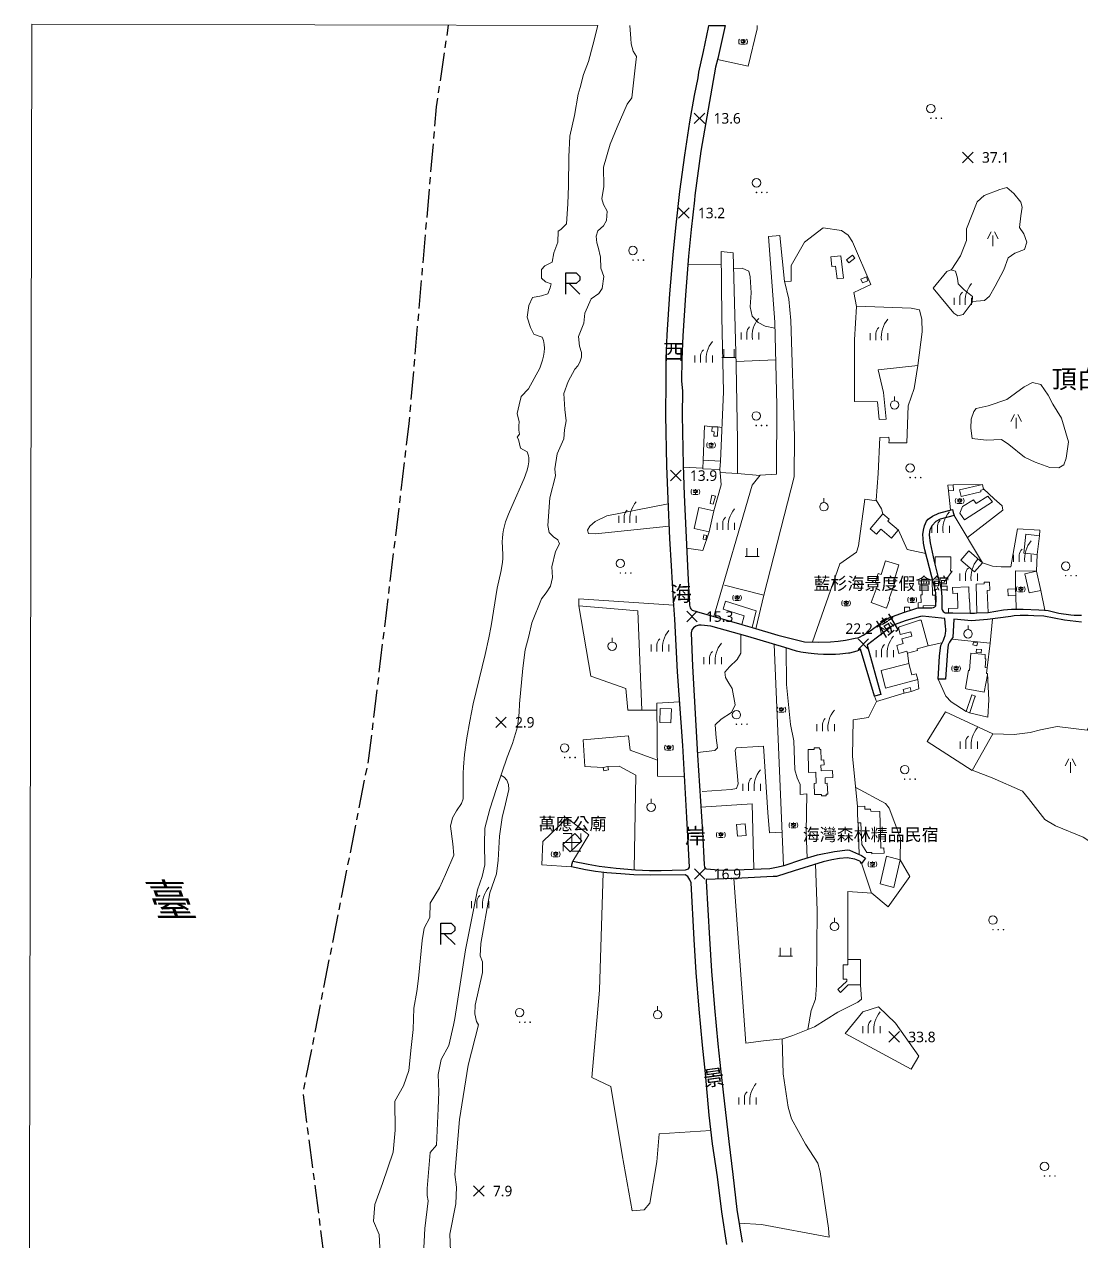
# Model space of a CAD drawing. Extents: x 219840 to 222438, y 2425093 to 2427865.
# Drawn here: x 219840 to 220591, y 2427001 to 2427865 of the extents above; entities that cross this region are included whole.
import ezdxf
from ezdxf.enums import TextEntityAlignment as Align

# ---------------------------------------------------------------- set-up
doc = ezdxf.new("R2010")
doc.units = 0
doc.linetypes.add('103', pattern=[32.5, 20, -3.75, 5, -3.75])
for name, color, linetype, lineweight in [('9030100', 7, 'Continuous', 20), ('9230000', 7, '103', 30), ('9310100', 7, 'Continuous', 20), ('9530200', 5, 'Continuous', 20), ('9710500', 3, 'Continuous', 20), ('9710800', 3, 'Continuous', 20), ('9720000', 3, 'Continuous', 20), ('9730200', 3, 'Continuous', 20), ('9730301', 3, 'Continuous', 20), ('9790103', 7, 'Continuous', 20), ('9970102', 7, 'Continuous', 20)]:
    doc.layers.add(name, color=color, linetype=linetype, lineweight=lineweight)
for name, color, linetype in [('9420001', 1, 'Continuous'), ('9420801', 7, 'Continuous'), ('9540104', 7, 'Continuous'), ('9810200', 7, 'Continuous'), ('9950404', 7, 'Continuous')]:
    doc.layers.add(name, color=color, linetype=linetype)
doc.layers.add('9790201', color=34, linetype='145', lineweight=20, true_color=0xa55200)
doc.styles.add('LMP', font='Microsoft JhengHei.ttf')
doc.linetypes.add('145', pattern='A,0,-7.5,[10,base.shx,S=1,R=0,X=0,Y=0]', length=7.5)

# ---------------------------------------------------------------- blocks, each defined once
blk = doc.blocks.new('97913')
at = {"linetype": 'Continuous'}
for points in [[(-10, 8.7, 0.333333), (-10, -6.3)], [(10, -6.3, 0.333333), (10, 8.7)]]:
    blk.add_lwpolyline(points, format="xyb", dxfattribs=at)
for points in [[(-5.3, 6.5), (-5.5, 5.4), (-6.1, 3.7)], [(-1.7, 5.9), (-2.2, 3.7), (-3.9, 1.8), (-6.1, 0.7)], [(-5.4, 5.9), (6.4, 5.9), (4.4, 4)], [(0, 8.7), (0, 6.2)], [(1.1, 5.9), (1.1, 2.6), (1.6, 1.5), (5.8, 1.5), (6.3, 2.1), (6, 3.3)], [(-6.9, -6.3), (6.9, -6.3)], [(-5.3, -1.5), (5.5, -1.5)], [(0, -1.5), (0, -6.3)]]:
    blk.add_lwpolyline(points, dxfattribs=at)
blk = doc.blocks.new('97200')
at = {"linetype": 'Continuous'}
for points in [[(-0.25, 9, 0.201941), (-2.25, 5)], [(6.25, 15, 0.214635), (1.75, 0)]]:
    blk.add_lwpolyline(points, format="xyb", dxfattribs=at)
for points in [[(-6.25, 5), (-6.25, 0)], [(-2.25, 0), (-2.25, 5)], [(6.25, 5), (6.25, 0)]]:
    blk.add_lwpolyline(points, dxfattribs=at)
blk = doc.blocks.new('97132')
at = {"linetype": 'Continuous'}
for points in [[(-3.2, 6.8, 1), (2.8, 6.8, 1)], [(-0.4, 0, 1), (0, 0, 1)], [(3.35, 0, 1), (3.75, 0, 1)], [(7.1, 0, 1), (7.5, 0, 1)]]:
    blk.add_lwpolyline(points, format="xyb", close=True, dxfattribs=at)
blk = doc.blocks.new('97331')
at = {"linetype": 'Continuous'}
blk.add_lwpolyline([(-3, 0, 1), (3, 0, 1)], format="xyb", close=True, dxfattribs=at)
blk.add_lwpolyline([(0, 3), (0, 6)], dxfattribs=at)
blk = doc.blocks.new('97135')
at = {"linetype": 'Continuous'}
for points in [[(-1.25, 10), (-3.75, 5)], [(1.25, 10), (3.75, 5)], [(0, 7.5), (0, 0)]]:
    blk.add_lwpolyline(points, dxfattribs=at)
blk = doc.blocks.new('99712')
at = {"linetype": 'Continuous'}
for points in [[(-6.25, -6.25), (-6.25, 0), (6.25, 0), (6.25, 6.25)], [(-6.25, 6.25), (0, 6.25), (0, -6.25), (6.25, -6.25)]]:
    blk.add_lwpolyline(points, dxfattribs=at)
blk = doc.blocks.new('98120')
at = {"linetype": 'Continuous'}
for points in [[(-3.75, -3.75), (3.75, 3.75)], [(-3.75, 3.75), (3.75, -3.75)]]:
    blk.add_lwpolyline(points, dxfattribs=at)
blk = doc.blocks.new('95411d')
for points in [[(-5, -7.58), (-5, 7.48), (2.44, 7.48), (4.97, 4.96), (4.97, 2.38), (2.44, 0), (-5, 0)], [(5.07, -7.58), (-2.52, 0)]]:
    blk.add_lwpolyline(points)
blk = doc.blocks.new('97320')
at = {"linetype": 'Continuous'}
for points in [[(-5, 0), (5, 0)], [(-3.75, 0), (-3.75, 6)], [(3.75, 0), (3.75, 6)]]:
    blk.add_lwpolyline(points, dxfattribs=at)

msp = doc.modelspace()

# ---------------------------------------------------------------- linework, layer by layer
at = {"layer": '9230000', "flags": 128}
msp.add_lwpolyline([(221274.04, 2425094.92), (221247.47, 2425130.72), (221242.42, 2425142.38), (221232.73, 2425170.79), (221225.99, 2425179.54), (221195.19, 2425216.75), (221167.03, 2425250.23), (221154.25, 2425274.33), (221130.21, 2425322.67), (221115.04, 2425338.79), (221084.15, 2425377.66), (221050.67, 2425413.24), (221039.46, 2425430.83), (221018.87, 2425470.59), (221009.5, 2425483.7), (220975.66, 2425530.51), (220960.37, 2425567.26), (220952.27, 2425600.36), (220940.23, 2425632.61), (220933.05, 2425666.85), (220931.82, 2425680.36), (220934.49, 2425682.37), (220935.81, 2425683.37), (220941.75, 2425681.76), (220946.38, 2425675.97), (220949.32, 2425666.89), (220953.66, 2425658.42), (220958.59, 2425656.7), (220961.43, 2425659.98), (220961.75, 2425662.97), (220962.01, 2425665.33), (220960.59, 2425673.37), (220963.39, 2425683.9), (220963.72, 2425699.82), (220963.57, 2425717.53), (220959.98, 2425735.41), (220958.61, 2425747.28), (220957.36, 2425789.07), (220960.93, 2425799.98), (220967.72, 2425817.43), (220969.61, 2425822.29), (220975.3, 2425840.56), (220977.7, 2425848.29), (220978.19, 2425866.89), (220975.14, 2425886.8), (220965.69, 2425913.03), (220964.53, 2425922.09), (220966.13, 2425947.3), (220968.77, 2425964.97), (220977.38, 2425992.24), (220985.46, 2426017.75), (220988.72, 2426022.08), (220993.35, 2426028.22), (220997.03, 2426037.72), (220997.04, 2426038.26), (220997.61, 2426053.89), (220997.77, 2426095.67), (221000.86, 2426108.24), (221002.4, 2426130), (221000.03, 2426152.97), (220980.06, 2426181.37), (220950.8, 2426208.87), (220871.43, 2426273.59), (220847.44, 2426286.25), (220822.6, 2426301.47), (220802.49, 2426318.68), (220777.46, 2426329.32), (220758.19, 2426343.45), (220736.32, 2426361.94), (220717.09, 2426368.56), (220697.45, 2426373.14), (220681.68, 2426372.33), (220666.18, 2426371.39), (220606.08, 2426335.39), (220454.04, 2426248.41), (220317.79, 2426201.44), (220175.44, 2426217.89), (220103.35, 2426290.81), (220097.78, 2426442.19), (220062.76, 2426650.69), (220063.03, 2426914.58), (220038.28, 2427106.2), (220085.03, 2427343.91), (220113.63, 2427581.73), (220133.1, 2427806.68), (220141.57, 2427864.8)], dxfattribs=at)
at = {"layer": '9310100', "flags": 128}
for points in [[(220420.28, 2427700.79), (220422.26, 2427685.08), (220417.67, 2427684.6), (220416.56, 2427693.52), (220414.04, 2427693.29), (220413.34, 2427700.18), (220420.28, 2427700.79)], [(220430.18, 2427699.22), (220425.91, 2427695.84), (220424.33, 2427697.91), (220428.65, 2427701.22), (220430.18, 2427699.22)], [(220439.58, 2427683.17), (220435.62, 2427681.61), (220434.61, 2427684.35), (220438.66, 2427685.91), (220439.58, 2427683.17)], [(220332.98, 2427579.28), (220332.66, 2427572.74), (220330.07, 2427572.86), (220330.21, 2427575.89), (220328.72, 2427575.97), (220328.89, 2427579.48), (220332.98, 2427579.28)], [(220334.71, 2427555.08), (220334.41, 2427549.05), (220322.32, 2427549.65), (220322.62, 2427555.68), (220334.71, 2427555.08)], [(220500.48, 2427534.19), (220496.87, 2427533.85), (220496.48, 2427537.93), (220500.09, 2427538.27), (220500.48, 2427534.19)], [(220519.9, 2427533.25), (220505.94, 2427529.81), (220504.71, 2427534.55), (220520.98, 2427538.44), (220521.77, 2427534.81), (220519.72, 2427534.32), (220519.9, 2427533.25)], [(220331.26, 2427530.23), (220329.67, 2427524.43), (220327.39, 2427524.88), (220328.67, 2427530.85), (220331.26, 2427530.23)], [(220528.11, 2427526.13), (220508.23, 2427513.36), (220504.91, 2427518.03), (220506.73, 2427522.71), (220514.69, 2427527.58), (220516.51, 2427524.94), (220524.76, 2427530.15), (220528.11, 2427526.13)], [(220330.12, 2427519.66), (220326.76, 2427504.83), (220316.04, 2427507.26), (220319.4, 2427522.09), (220330.12, 2427519.66)], [(220453.64, 2427512.46), (220461.25, 2427506.04), (220460.95, 2427505.68), (220456.35, 2427500.23), (220449.7, 2427505.85), (220448.71, 2427506.69), (220445.69, 2427503.11), (220441.14, 2427506.95), (220450.08, 2427517.54), (220454.66, 2427513.67), (220453.64, 2427512.46)], [(220324.94, 2427501.59), (220324.52, 2427499.22), (220324.3, 2427499.26), (220322.54, 2427499.57), (220323.07, 2427502.58), (220325.05, 2427502.24), (220324.94, 2427501.59)], [(220561.4, 2427501.99), (220559.94, 2427488.67), (220550.4, 2427489.72), (220551.86, 2427503.04), (220561.4, 2427501.99)], [(220520.98, 2427482.84), (220515.27, 2427476.28), (220505.56, 2427484.74), (220511.27, 2427491.3), (220520.98, 2427482.84)], [(220461.62, 2427481.25), (220458.38, 2427471.03), (220459.31, 2427470.72), (220454.71, 2427457.32), (220455.24, 2427457.14), (220452.82, 2427450.47), (220441.87, 2427454.48), (220446.82, 2427467.93), (220444.69, 2427468.61), (220446.8, 2427475.25), (220449.07, 2427474.53), (220452.16, 2427484.26), (220461.62, 2427481.25)], [(220498.4, 2427479.62), (220498.34, 2427476.94), (220498.45, 2427476.94), (220499.34, 2427476.92), (220493.87, 2427469.1), (220490.47, 2427468.75), (220489.49, 2427473.35), (220488.58, 2427476.71), (220488.52, 2427477.05), (220488.49, 2427477.05), (220487.39, 2427481.08), (220487.39, 2427484.87), (220487.38, 2427486.41), (220487.38, 2427486.94), (220498.56, 2427487.1), (220498.4, 2427479.62)], [(220562.43, 2427463.19), (220554.07, 2427461.32), (220551.02, 2427475.04), (220559.38, 2427476.9), (220562.43, 2427463.19)], [(220485.25, 2427470.89), (220485.58, 2427459.72), (220487.41, 2427459.78), (220487.61, 2427452.56), (220478.84, 2427452.25), (220478.88, 2427450.9), (220475.38, 2427450.81), (220475.29, 2427454.41), (220477.42, 2427454.47), (220477.26, 2427459.98), (220478.01, 2427460), (220477.7, 2427470.67), (220485.25, 2427470.89)], [(220511.21, 2427465.59), (220511.62, 2427457.27), (220511.85, 2427457.28), (220512.26, 2427447.07), (220499.93, 2427447.33), (220496.95, 2427447.32), (220496.82, 2427450.42), (220503.58, 2427450.64), (220503.22, 2427461.19), (220499.82, 2427461.08), (220499.69, 2427465.2), (220511.21, 2427465.59)], [(220525.09, 2427447.55), (220517.05, 2427447.11), (220516.48, 2427467.63), (220522.17, 2427467.78), (220522.12, 2427468.97), (220525.99, 2427469.13), (220526.22, 2427463.24), (220524.41, 2427463.17), (220525.14, 2427447.55), (220525.09, 2427447.55)], [(220544.61, 2427459.58), (220539.24, 2427459.22), (220539.11, 2427464.12), (220544.46, 2427464.39), (220544.61, 2427459.58)], [(220360.06, 2427448.61), (220357.42, 2427436.69), (220350.71, 2427438.68), (220350.01, 2427438.88), (220351.62, 2427445.19), (220336.61, 2427449.9), (220338.32, 2427455.47), (220360.06, 2427448.61)], [(220465.66, 2427447.61), (220465.51, 2427447.61), (220465.47, 2427451.29), (220469.23, 2427451.32), (220469.28, 2427448.83), (220467.82, 2427448.35), (220465.66, 2427447.61)], [(220477.41, 2427442.07), (220482.36, 2427423.76), (220474.6, 2427421.72), (220474.91, 2427420.57), (220467.62, 2427418.65), (220467.28, 2427419.94), (220461.54, 2427418.43), (220460.04, 2427424.13), (220464.67, 2427425.35), (220463.78, 2427428.76), (220470.89, 2427430.64), (220470.07, 2427433.76), (220462.55, 2427431.78), (220461.2, 2427436.9), (220461.99, 2427437.39), (220476.13, 2427442.11), (220477.41, 2427442.07)], [(220517.48, 2427425.87), (220517.04, 2427423.87), (220514.2, 2427424.45), (220514.68, 2427426.47), (220517.48, 2427425.87)], [(220520.18, 2427421.07), (220520.01, 2427418.69), (220516.49, 2427418.95), (220516.67, 2427421.34), (220520.18, 2427421.07)], [(220524.22, 2427408.13), (220523.82, 2427404.22), (220524.61, 2427404.1), (220524.45, 2427403.23), (220522.24, 2427390.89), (220509.5, 2427393.25), (220508.85, 2427393.37), (220510.98, 2427406.4), (220511.75, 2427406.25), (220512.66, 2427418.51), (220522.9, 2427417.65), (220522.8, 2427414.59), (220523.32, 2427414.53), (220522.9, 2427408.28), (220524.22, 2427408.13)], [(220468.71, 2427411.3), (220470.75, 2427403.17), (220473.95, 2427403.98), (220475.03, 2427399.79), (220452.09, 2427393.72), (220448.91, 2427406.33), (220468.71, 2427411.3)], [(220470.3, 2427391.36), (220465.43, 2427390.07), (220464.7, 2427392.85), (220469.57, 2427394.13), (220470.3, 2427391.36)], [(220511.98, 2427376.48), (220511.89, 2427376.22), (220509.34, 2427377.08), (220513.38, 2427388.96), (220515.93, 2427388.09), (220515.64, 2427387.23), (220511.98, 2427376.48)], [(220299.95, 2427378.95), (220299.54, 2427369.08), (220291.64, 2427369.41), (220292.05, 2427379.28), (220299.95, 2427378.95)], [(220405.27, 2427351.29), (220405.34, 2427350.08), (220406.01, 2427350.12), (220406.28, 2427342.64), (220408.25, 2427342.78), (220408.54, 2427339.18), (220406.23, 2427339.09), (220406.3, 2427335.06), (220414.52, 2427335.3), (220414.71, 2427330.35), (220409.16, 2427329.98), (220409.19, 2427326.09), (220410.69, 2427326.14), (220411.01, 2427318.29), (220409.99, 2427318.31), (220410, 2427317.31), (220406.56, 2427317.2), (220406.49, 2427318.25), (220401.58, 2427318.19), (220401.46, 2427326.07), (220402.75, 2427326.1), (220402.5, 2427333.97), (220397.31, 2427333.78), (220397.13, 2427350.05), (220401.45, 2427350.06), (220401.45, 2427351.2), (220405.27, 2427351.29)], [(220255.14, 2427335.63), (220251.91, 2427335), (220251.45, 2427337.43), (220254.72, 2427338.03), (220255.14, 2427335.63)], [(220437.33, 2427309.77), (220437.33, 2427307.79), (220441.37, 2427307.8), (220441.54, 2427306.27), (220448.13, 2427306.15), (220448.84, 2427280.13), (220450.99, 2427280.21), (220451.04, 2427276.58), (220442.36, 2427276.1), (220442.35, 2427276.97), (220438.88, 2427276.92), (220435.33, 2427282.54), (220434.56, 2427298.05), (220432.52, 2427297.97), (220432.25, 2427305.78), (220432.28, 2427309.61), (220437.33, 2427309.77)], [(220353.15, 2427289.07), (220346.82, 2427288.52), (220346.1, 2427296.78), (220352.27, 2427297.22), (220353.15, 2427289.07)], [(220236.21, 2427285.27), (220227.89, 2427277.37), (220222.89, 2427282.63), (220231.22, 2427290.53), (220236.21, 2427285.27)], [(220462.54, 2427271.74), (220457.96, 2427252.07), (220448.23, 2427254.59), (220452.7, 2427274.26), (220462.54, 2427271.74)], [(220434.4, 2427201.01), (220434.38, 2427182.98), (220425.65, 2427182.99), (220420.11, 2427177.42), (220418.17, 2427179.53), (220424.7, 2427185.52), (220424.71, 2427186.85), (220422.08, 2427186.85), (220422.09, 2427197.03), (220425.42, 2427197.03), (220425.42, 2427201.02), (220434.4, 2427201.01)]]:
    msp.add_lwpolyline(points, close=True, dxfattribs=at)
at = {"layer": '9420001', "flags": 128}
for points in [[(220339.37, 2426998.36), (220335.67, 2427021.71), (220332.67, 2427046.63), (220329.16, 2427069.98), (220326.71, 2427090.38), (220324.26, 2427120), (220322.04, 2427139.97), (220319.72, 2427165.74), (220317.52, 2427191.79), (220316.14, 2427215.23), (220313.91, 2427255.35), (220313.14, 2427257.63), (220311.55, 2427259.93), (220309.82, 2427261.19), (220285.35, 2427260.85), (220273.35, 2427261.18), (220263.99, 2427261.72), (220254.01, 2427262.55), (220246.06, 2427263.46), (220238.85, 2427264.64), (220229.06, 2427266.69), (220229.53, 2427269.02), (220229.9, 2427270.84), (220240.88, 2427268.6), (220248.72, 2427267.32), (220260.63, 2427265.89), (220274.36, 2427264.7), (220284.35, 2427264.19), (220292.58, 2427264.11), (220300.57, 2427264.35), (220309.99, 2427264.65), (220312.2, 2427265.28), (220312.83, 2427266.54), (220310.92, 2427301.85), (220307.95, 2427352.95), (220304.21, 2427405.32), (220302.32, 2427442.62), (220301.51, 2427456.01), (220299.92, 2427480.51), (220298.84, 2427499.94), (220297.56, 2427527.91), (220296.74, 2427551.77), (220295.97, 2427587.59), (220296.16, 2427611.77), (220296.32, 2427627.76), (220297.03, 2427644.65), (220298.94, 2427673.76), (220301.13, 2427701.67), (220303, 2427720.71), (220306.02, 2427746.54), (220309.42, 2427772.27), (220313.02, 2427796), (220316.33, 2427814.83), (220318.93, 2427827.27), (220319.41, 2427831.42), (220322.7, 2427846.08), (220326.32, 2427863.08), (220326.63, 2427864.46), (220338.21, 2427864.44), (220338.21, 2427864.44), (220332.98, 2427841.05), (220331.36, 2427834.97), (220320.86, 2427775.25), (220316.51, 2427743.74), (220316.31, 2427740.38), (220313.88, 2427719.54), (220312.03, 2427700.71), (220309.85, 2427672.97), (220307.96, 2427644.06), (220307.26, 2427627.48), (220307.1, 2427611.78), (220307.81, 2427604.99), (220307.54, 2427587.78), (220308.31, 2427552.09), (220309.04, 2427531.13), (220311.58, 2427475.48), (220312.79, 2427452.57), (220313.34, 2427450.74), (220313.67, 2427450.15), (220314.72, 2427449.15), (220317.87, 2427448.25), (220350.01, 2427438.88), (220350.71, 2427438.68), (220357.42, 2427436.69), (220375.62, 2427431.28), (220394.63, 2427426.73), (220404.31, 2427426.5), (220413.06, 2427426.74), (220418.45, 2427427.06), (220423.59, 2427427.89), (220430.52, 2427429.25), (220432.44, 2427429.55), (220433.65, 2427429.93), (220436.3, 2427431.45), (220441.22, 2427434.55), (220449.63, 2427440.65), (220454.42, 2427443.74), (220465.66, 2427447.61), (220467.82, 2427448.35), (220469.28, 2427448.83), (220474.39, 2427450.5), (220476.09, 2427450.73), (220478.79, 2427450.71), (220484.99, 2427450.71), (220486.26, 2427450.98), (220487.1, 2427451.44), (220487.78, 2427452.27), (220488.12, 2427457.17), (220487.77, 2427461.51), (220486.84, 2427465.97), (220485.09, 2427472.8), (220480.12, 2427491.9), (220479.15, 2427496.82), (220478.84, 2427499.98), (220478.59, 2427502.89), (220478.98, 2427505.94), (220479.78, 2427508.94), (220481.31, 2427512.25), (220482.41, 2427513.74), (220485.45, 2427515.96), (220489.93, 2427517.98), (220499.69, 2427520.74), (220500.24, 2427518.61), (220500.79, 2427516.48), (220490.94, 2427513.84), (220487.81, 2427512.13), (220485.33, 2427509.17), (220484.14, 2427507.25), (220483.64, 2427506.1), (220483.4, 2427505.11), (220483.14, 2427502.49), (220483.9, 2427496.93), (220486.7, 2427483.6), (220491.66, 2427463.7), (220492.12, 2427458.7), (220491.99, 2427450), (220492.33, 2427449.32), (220493, 2427448.25), (220493.76, 2427447.65), (220494.37, 2427447.31), (220496.95, 2427447.32), (220499.93, 2427447.33), (220512.26, 2427447.07), (220515.27, 2427447.01), (220517.05, 2427447.11), (220525.09, 2427447.55), (220525.14, 2427447.55), (220536.03, 2427449.29), (220541.65, 2427449.81), (220549.89, 2427449.79), (220561, 2427449.35), (220565.11, 2427449.14), (220567.62, 2427448.98), (220575.18, 2427446.97), (220583.77, 2427445.69), (220586.19, 2427445.6), (220588.98, 2427445.61), (220591.25, 2427445.6)], [(220591.26, 2427440.52), (220579.16, 2427441.93), (220564.47, 2427444.85), (220557.43, 2427445.2), (220553.36, 2427445.29), (220547.85, 2427445.33), (220543.56, 2427445.13), (220541.24, 2427444.67), (220524.44, 2427442.45), (220513.25, 2427441.52), (220500.74, 2427442.65), (220500.02, 2427429.77), (220499.06, 2427428.56), (220497.62, 2427426.49), (220496.71, 2427424.49), (220496.1, 2427420.23), (220494.79, 2427400.2), (220489.46, 2427400.05), (220490.49, 2427416.52), (220491.16, 2427422.39), (220491.46, 2427423.94), (220492.23, 2427425.9), (220493.26, 2427427.84), (220493.75, 2427429.16), (220494.44, 2427431.01), (220494.73, 2427432.47), (220494.84, 2427434.52), (220494.83, 2427435.95), (220494.74, 2427437.3), (220494.12, 2427443.25), (220491.92, 2427443.44), (220478.47, 2427444.91), (220476.92, 2427444.69), (220466.8, 2427441.68), (220458.17, 2427438.79), (220456, 2427437.39), (220445.53, 2427429.24), (220439.17, 2427424.4), (220439, 2427424.29), (220448.72, 2427389.14), (220444.23, 2427387.98), (220434.36, 2427421.41), (220433, 2427420.57), (220431.73, 2427419.98), (220426.39, 2427418.56), (220425.77, 2427418.48), (220419.68, 2427417.95), (220416.52, 2427417.72), (220410.39, 2427417.62), (220408.02, 2427417.57), (220404.02, 2427417.84), (220401.37, 2427418.13), (220397.13, 2427418.59), (220391.9, 2427419.37), (220388.82, 2427420.08), (220380.49, 2427422.59), (220354.28, 2427430.47), (220328.03, 2427437.71), (220321.02, 2427438.49), (220319.47, 2427438.44), (220317.36, 2427437.74), (220315.65, 2427436.63), (220314.48, 2427435.19), (220313.91, 2427432.91), (220314.83, 2427409.25), (220318.48, 2427346.15), (220322.01, 2427291.57), (220323.2, 2427268.44), (220323.43, 2427266.64), (220323.88, 2427265.84), (220324.22, 2427265.53), (220324.78, 2427265.33), (220324.78, 2427265.33), (220336.25, 2427264.45), (220345.52, 2427264.74), (220369.89, 2427265.66), (220374.7, 2427266.43), (220380.05, 2427267.82), (220392.58, 2427271.9), (220403.69, 2427275.26), (220415.85, 2427277.75), (220425.01, 2427278.93), (220426.39, 2427278.66), (220430.72, 2427276.8), (220434.91, 2427274.74), (220437.79, 2427272.91), (220435.03, 2427269.16), (220434.21, 2427270.28), (220433.83, 2427270.74), (220430.22, 2427272.32), (220424.73, 2427273.24), (220419.49, 2427272.74), (220413.96, 2427271.74), (220407.89, 2427270.29), (220387.06, 2427263.88), (220374.59, 2427259.96), (220372.94, 2427259.88), (220372.33, 2427259.87), (220350.08, 2427258.78), (220324.71, 2427257.87), (220324.63, 2427256.7), (220327.03, 2427215.85), (220328.4, 2427192.57), (220330.58, 2427166.69), (220332.9, 2427141.06), (220335.12, 2427121.05), (220340.65, 2427071.53), (220343.48, 2427048.09), (220346.48, 2427023.21), (220350.13, 2427000.14)]]:
    msp.add_lwpolyline(points, dxfattribs=at)
at = {"layer": '9530200', "flags": 128}
msp.add_lwpolyline([(219840.14, 2425097.53), (219845.41, 2427865.34), (220247.62, 2427864.61), (220247.62, 2427864.61), (220244, 2427850.51), (220241.03, 2427839.02), (220237.55, 2427829.64), (220235.05, 2427820.44), (220233.7, 2427815.61), (220231.03, 2427800.48), (220227.81, 2427785.77), (220227.05, 2427771.11), (220226.79, 2427750.56), (220226.28, 2427737.85), (220225.44, 2427723.56), (220221.37, 2427719.59), (220219.51, 2427718.37), (220219.17, 2427710.59), (220216.46, 2427703.01), (220215.15, 2427696.26), (220209.98, 2427693.72), (220207.52, 2427691.18), (220207.61, 2427685), (220210.49, 2427682.29), (220214.57, 2427681.06), (220213.82, 2427678.16), (220212.07, 2427673.81), (220207.59, 2427672.45), (220201.31, 2427671.26), (220198.68, 2427665.58), (220197.49, 2427657.26), (220199.78, 2427650.05), (220202.16, 2427645.1), (220206.07, 2427643.83), (220208.15, 2427642.99), (220208.94, 2427640.68), (220209.57, 2427637.76), (220209.77, 2427635.32), (220209.62, 2427632.46), (220209.14, 2427629.62), (220208.4, 2427626.79), (220206.35, 2427621.15), (220198.48, 2427606.29), (220193.16, 2427600.92), (220191.78, 2427595.02), (220190.45, 2427588.74), (220191.75, 2427582.95), (220191.52, 2427579.98), (220191.56, 2427577.05), (220191.93, 2427574.17), (220190.31, 2427571.98), (220191.27, 2427570.28), (220192.81, 2427564.31), (220197.5, 2427561.6), (220198.4, 2427558.82), (220198.61, 2427557.42), (220198.63, 2427554.53), (220198.18, 2427551.57), (220197.39, 2427548.59), (220195.2, 2427542.64), (220186.46, 2427522.89), (220184.15, 2427517.35), (220182.14, 2427511.78), (220180.61, 2427506.13), (220180.1, 2427503.26), (220179.81, 2427500.35), (220179.77, 2427497.8), (220180.15, 2427488.77), (220180.12, 2427485.77), (220179.9, 2427483.29), (220178.87, 2427477.39), (220176.22, 2427464.72), (220171.85, 2427438.08), (220170.22, 2427429.39), (220167.6, 2427417.69), (220159.16, 2427382.68), (220156.62, 2427370.29), (220154.57, 2427358.45), (220152.92, 2427346.56), (220152.12, 2427337.59), (220151.96, 2427333.2), (220151.94, 2427315.13), (220150.72, 2427311.84), (220147.3, 2427306.54), (220144.48, 2427301.5), (220143.02, 2427295.77), (220144.55, 2427283.09), (220145.24, 2427275.14), (220139.33, 2427261.21), (220135.14, 2427251.85), (220128.6, 2427240.91), (220128.2, 2427230.81), (220124.16, 2427223.26), (220122.83, 2427214.39), (220120.17, 2427187.48), (220118.94, 2427178.26), (220116.86, 2427166.44), (220116.44, 2427151.13), (220114.97, 2427138.51), (220113.43, 2427121.96), (220109.48, 2427111.15), (220103.31, 2427100.25), (220103.74, 2427079.69), (220102.2, 2427064.08), (220094.74, 2427041.86), (220089.25, 2427026.98), (220088.69, 2427021.01), (220088.37, 2427015.04), (220092.22, 2427005.48), (220092.99, 2426991.58)], dxfattribs=at)
at = {"layer": '9790201', "flags": 128}
for points in [[(220660.24, 2426417.45), (220624.84, 2426426.23), (220614.12, 2426428.23), (220593.78, 2426429.64), (220574.44, 2426428.24), (220561.17, 2426425.8), (220556.04, 2426415.59), (220549.97, 2426406.72), (220537.83, 2426403.12), (220520.23, 2426395.28), (220511.91, 2426392.84), (220504.08, 2426389.94), (220493.26, 2426385.34), (220465.77, 2426366.62), (220458.5, 2426359.94), (220450.08, 2426347.43), (220444.92, 2426346.3), (220436.04, 2426343.02), (220428.48, 2426339.68), (220420.5, 2426339.59), (220403.87, 2426335.22), (220392.68, 2426330.77), (220370.35, 2426329.69), (220355.41, 2426326.35), (220345.23, 2426321.59), (220335.63, 2426315.35), (220325.23, 2426309.28), (220319.3, 2426307.73), (220312.4, 2426309.16), (220306.5, 2426309.24), (220295.37, 2426308.46), (220282.72, 2426306.1), (220275.81, 2426308.27), (220267.52, 2426313.21), (220264.04, 2426315.51), (220261.16, 2426321.33), (220258.19, 2426326.93), (220257.27, 2426332.35), (220258.76, 2426338.29), (220262.16, 2426342.26), (220262.8, 2426345.8), (220261.9, 2426349.78), (220256.02, 2426356.08), (220250.54, 2426360.33), (220246.81, 2426360.42), (220242.05, 2426356.09), (220239.5, 2426355.54), (220237.07, 2426357.58), (220233.96, 2426362), (220234.08, 2426368.36), (220231.2, 2426377.44), (220227.41, 2426384), (220223.08, 2426385.25), (220215.83, 2426382.96), (220211.44, 2426383.27), (220206.25, 2426388.44), (220203.23, 2426393.77), (220203.78, 2426399.97), (220203.61, 2426409.61), (220197.9, 2426417.3), (220190.52, 2426423.28), (220189.6, 2426426.73), (220189.03, 2426432.77), (220191.99, 2426466.99), (220193.03, 2426481.82), (220192.81, 2426502.37), (220192.2, 2426516.13), (220188.96, 2426522.8), (220187.99, 2426525.8), (220188.17, 2426533.01), (220190.08, 2426549.97), (220188.44, 2426556.28), (220186.23, 2426556.83), (220181.39, 2426555.97), (220176.33, 2426558.24), (220170.82, 2426567.84), (220168.32, 2426576.3), (220164.41, 2426591.68), (220164.98, 2426599.88), (220166.35, 2426606.46), (220167.72, 2426609.78), (220168.41, 2426625.66), (220167.26, 2426631.37), (220163.57, 2426633.63), (220156.72, 2426636.24), (220155.53, 2426640.78), (220154.77, 2426647.56), (220155.52, 2426674.71), (220152.18, 2426688.05), (220150.16, 2426697.79), (220148.79, 2426707.08), (220146.11, 2426729.14), (220145.29, 2426740.93), (220142.23, 2426754.71), (220138.91, 2426770), (220136.39, 2426787.84), (220134.54, 2426796.8), (220131.66, 2426802.82), (220128.35, 2426808.88), (220127.14, 2426815.64), (220121.12, 2426857.16), (220121.76, 2426875.47), (220122.67, 2426888.28), (220122.6, 2426920.6), (220123.64, 2426932.96), (220122.46, 2426962.91), (220123.09, 2426977.35), (220124.79, 2427009.74), (220127.15, 2427029.58), (220126.36, 2427033.28), (220126.48, 2427038.25), (220128.61, 2427063.7), (220133.02, 2427069.11), (220134.3, 2427094.97), (220134.63, 2427106.82), (220134.28, 2427119.12), (220136.44, 2427129.77), (220141.78, 2427139.76), (220145.07, 2427154.2), (220146.15, 2427158.98), (220153.72, 2427207.79), (220162.25, 2427250.48), (220165.44, 2427259.86), (220167.39, 2427268.23), (220167.15, 2427283.09), (220167.43, 2427294.23), (220170.82, 2427307.83), (220175.6, 2427322.53), (220183.18, 2427344.65), (220187.08, 2427354.4), (220190.52, 2427366.3), (220191.85, 2427376.35), (220192.09, 2427382.47), (220194.4, 2427407.99), (220196.08, 2427420.94), (220198.6, 2427430.71), (220200.68, 2427440.08), (220207.56, 2427457.12), (220210.9, 2427461.39), (220214.03, 2427466.11), (220215.42, 2427472.35), (220215, 2427479.91), (220217.65, 2427490.79), (220220.48, 2427496.17), (220219.26, 2427499.18), (220216.16, 2427501.24), (220213.15, 2427504.24), (220212.1, 2427509.22), (220213.61, 2427528.88), (220217.61, 2427544.61), (220217.04, 2427549.51), (220218.85, 2427560.19), (220223.44, 2427570.77), (220223.9, 2427577.29), (220225.27, 2427583.63), (220224.29, 2427591.61), (220223.53, 2427603.05), (220226.64, 2427611.52), (220231.22, 2427620.44), (220233.39, 2427622.75), (220234.76, 2427625.21), (220236.08, 2427628.76), (220236.07, 2427632.26), (220234.65, 2427636.72), (220234.04, 2427643.5), (220237.71, 2427652.94), (220238.32, 2427660.13), (220243, 2427670.24), (220248.26, 2427674.1), (220250.66, 2427677.66), (220251.85, 2427686.07), (220249.69, 2427692.21), (220249.6, 2427700.01), (220248.01, 2427707.04), (220246.84, 2427710.06), (220246.44, 2427714.72), (220247.7, 2427718.65), (220251.74, 2427722.11), (220253.72, 2427725.99), (220254.25, 2427732.59), (220251.63, 2427737.22), (220250.6, 2427741.42), (220251.97, 2427750.13), (220251.63, 2427763.74), (220256.46, 2427780.09), (220261.31, 2427792.3), (220268.5, 2427808.53), (220271.75, 2427813.16), (220274.19, 2427834.35), (220275.24, 2427842.41), (220272.66, 2427846.38), (220271.43, 2427851.56), (220271.04, 2427855.21), (220270.43, 2427864.56)], [(220332.81, 2427840.42), (220354.47, 2427835.51), (220360.99, 2427862.13), (220360.79, 2427864.4)], [(220513.67, 2427668.31), (220522.36, 2427669.19), (220525.99, 2427672.2), (220530.05, 2427679.28), (220536.09, 2427690.98), (220539.29, 2427699.46), (220544.03, 2427702.74), (220550.94, 2427705.31), (220552.52, 2427710.62), (220550.4, 2427716.47), (220547.29, 2427721), (220548.32, 2427729.31), (220549.23, 2427735.43), (220548.12, 2427739.01), (220543.21, 2427745.14), (220538.21, 2427749.4), (220533.25, 2427748.08), (220522.3, 2427743.7), (220517.19, 2427739.13), (220509.54, 2427719.95), (220509.68, 2427711.69), (220505.25, 2427700.94), (220498.74, 2427690.77)], [(220450.08, 2427517.54), (220449.22, 2427521.17), (220445.5, 2427527.22), (220446.92, 2427546.32), (220448.14, 2427571.82), (220454.35, 2427572.11), (220454.68, 2427569.96), (220454.54, 2427567.99), (220467.31, 2427568.1), (220468.27, 2427594.34), (220472.49, 2427606.62), (220475.15, 2427622.86), (220446.92, 2427619.89), (220450.65, 2427603.67), (220452.54, 2427584.87), (220447.5, 2427584.53), (220446.33, 2427597.08), (220429.96, 2427597.4), (220430.12, 2427641.09), (220431.43, 2427664.88), (220429.6, 2427674.83), (220441.66, 2427680.48), (220428.73, 2427710.86), (220425.52, 2427715.64), (220420.89, 2427718.79), (220407.67, 2427720.73), (220394.48, 2427710.56), (220384.97, 2427693.89), (220385.12, 2427682.86), (220380.28, 2427682.52), (220376.95, 2427715.3), (220368.82, 2427714.58), (220373.39, 2427653.66), (220374.87, 2427594.68), (220374.7, 2427545.76), (220362.98, 2427544.92), (220357.38, 2427537.99), (220330.13, 2427444.68)], [(220343.83, 2427703.05), (220346.05, 2427623.1), (220346.88, 2427569.63), (220346.81, 2427546.33), (220334.67, 2427546.82), (220334.41, 2427549.05)], [(220334.71, 2427555.08), (220336.97, 2427604.27), (220335.89, 2427657.19), (220335.21, 2427704.01), (220343.83, 2427703.05)], [(220311.58, 2427694.9), (220335.35, 2427694.8)], [(220373.49, 2427649.48), (220366.63, 2427650.93), (220361.67, 2427653.45), (220357.43, 2427658.09), (220356, 2427664.66), (220356.61, 2427674.53), (220356.02, 2427686.06), (220355.02, 2427689.97), (220350.18, 2427692.02), (220344.14, 2427691.97)], [(220337.65, 2427466.83), (220365.71, 2427459.7), (220387.16, 2427543.82), (220387.34, 2427572.53), (220384.81, 2427654.83), (220383.35, 2427670), (220380.26, 2427682.77)], [(220475.15, 2427622.86), (220478.21, 2427646.98), (220477.89, 2427655.65), (220476.24, 2427662.44), (220470.4, 2427663.7), (220431.39, 2427665.13)], [(220374.06, 2427626.9), (220345.98, 2427625.68)], [(220322.62, 2427555.68), (220323.44, 2427580.03)], [(220323.44, 2427580.03), (220328.89, 2427579.48)], [(220332.98, 2427579.28), (220335.81, 2427578.95)], [(220322.34, 2427549.92), (220308.36, 2427550.69)], [(220335.31, 2427538.15), (220334.67, 2427546.82)], [(220362.79, 2427544.69), (220346.81, 2427546.33)], [(220330.12, 2427519.66), (220335.31, 2427538.15)], [(220496.87, 2427533.85), (220498.25, 2427520.33)], [(220500.09, 2427538.27), (220520.98, 2427538.44)], [(220510.25, 2427500.73), (220535.48, 2427520.13), (220534.9, 2427523.13), (220529.33, 2427528.11), (220521.63, 2427535.43)], [(220298.43, 2427508.87), (220246.11, 2427503.46), (220241.12, 2427503.65), (220240.26, 2427506.04), (220241.95, 2427508.71), (220245.71, 2427512.07), (220254.03, 2427516.09), (220297.72, 2427524.57)], [(220445.75, 2427526.81), (220437.27, 2427527.96), (220432.83, 2427494.83), (220431.44, 2427490.44), (220419.51, 2427482.1), (220400.3, 2427426.59)], [(220561.4, 2427501.99), (220561.81, 2427505.94), (220545.85, 2427506.91), (220541.23, 2427479.9), (220534.21, 2427479.97), (220528.12, 2427480.32), (220520.98, 2427482.84), (220500.79, 2427516.48)], [(220322.37, 2427491.47), (220326.76, 2427504.83)], [(220467.4, 2427492.28), (220461.25, 2427506.04)], [(220310.77, 2427493.06), (220322.37, 2427491.47)], [(220480.77, 2427489.39), (220467.4, 2427492.28)], [(220559.38, 2427476.9), (220559.94, 2427488.67)], [(220544.45, 2427477.06), (220544.38, 2427464.39)], [(220559, 2427476.82), (220544.45, 2427477.06)], [(220234.2, 2427457.26), (220234.19, 2427452.29)], [(220301.7, 2427452.74), (220234.2, 2427457.26)], [(220365.71, 2427459.7), (220359.87, 2427435.96)], [(220544.58, 2427459.57), (220544.98, 2427449.8)], [(220562.43, 2427463.19), (220565.27, 2427449.13)], [(220289.66, 2427378.15), (220268.97, 2427378), (220267.53, 2427393.58), (220242.75, 2427402.12), (220234.19, 2427452.29), (220275.99, 2427448.58), (220278.82, 2427378.07)], [(220526.55, 2427425.65), (220528.03, 2427442.93)], [(220349.19, 2427431.87), (220349.39, 2427418.63), (220346.6, 2427413.97), (220341.23, 2427408.95), (220337.89, 2427405.01), (220338.34, 2427401.24), (220340.67, 2427397.22), (220343.04, 2427393.53), (220345.24, 2427381.89), (220342.53, 2427376.41), (220335.31, 2427371.65), (220331.06, 2427367.58), (220331.85, 2427358.53), (220332.68, 2427351.26), (220330.78, 2427349.5), (220318.37, 2427347.91)], [(220379.55, 2427267.69), (220373.01, 2427424.84)], [(220396.44, 2427273.07), (220395.75, 2427291.36), (220396.21, 2427318.65), (220391.46, 2427318.14), (220391.37, 2427325.24), (220389.35, 2427330.04), (220387.54, 2427335.61), (220386.98, 2427356.21), (220384.49, 2427367.81), (220381.68, 2427396.26), (220381.52, 2427422.28)], [(220482.36, 2427423.76), (220492.21, 2427425.85)], [(220499.1, 2427428.61), (220526.55, 2427425.65)], [(220526.55, 2427425.65), (220524.22, 2427408.13)], [(220468.71, 2427411.3), (220467.62, 2427418.65)], [(220524.61, 2427404.1), (220525.45, 2427385.4), (220524.72, 2427373.11), (220511.74, 2427376.27)], [(220475.68, 2427393.21), (220475.03, 2427399.79)], [(220509.34, 2427377.08), (220498.69, 2427384.04), (220495.01, 2427388.08), (220489.46, 2427400.05)], [(220445.69, 2427384.22), (220444.33, 2427388.01)], [(220465.43, 2427390.07), (220445.69, 2427384.22)], [(220470.3, 2427391.36), (220475.68, 2427393.21)], [(220309.23, 2427330.93), (220290.08, 2427331.18), (220289.61, 2427383.09), (220305.73, 2427384.05)], [(220445.69, 2427384.22), (220440.02, 2427372.79), (220429.14, 2427371.09), (220428.68, 2427345.35), (220432.28, 2427309.61)], [(220513.55, 2427335.38), (220527.93, 2427330.1), (220549.32, 2427320.49), (220553.8, 2427315.41), (220565.31, 2427300.4), (220572.9, 2427295.93), (220592.51, 2427287.94), (220603.59, 2427280.47), (220611.51, 2427277.44), (220617.78, 2427279.12), (220620.6, 2427284.73), (220619.92, 2427290.35), (220612.7, 2427305.83), (220609.97, 2427313.17), (220609.7, 2427317.35), (220611.39, 2427320.56), (220620.28, 2427321.12), (220646.89, 2427322.91), (220651.84, 2427326.87), (220653.82, 2427332.29), (220661.52, 2427345.7), (220660.8, 2427348.85), (220656.33, 2427350.98), (220646.7, 2427348.97), (220641.96, 2427345.59), (220638.77, 2427341.3), (220629.87, 2427338.74), (220610.61, 2427345.99), (220606.28, 2427349.07), (220607.1, 2427353.79), (220611.39, 2427366.23), (220612.47, 2427371.13), (220611.09, 2427374.35), (220606.54, 2427376.73), (220600.7, 2427372.9), (220595.44, 2427363.8), (220574.03, 2427366.43), (220562.27, 2427364.1), (220554.8, 2427362.3), (220543.54, 2427360.83), (220528.27, 2427361.32)], [(220251.45, 2427337.43), (220238.49, 2427338.01), (220237.27, 2427357), (220269.45, 2427359.83), (220270.69, 2427349.6), (220289.98, 2427342.65)], [(220321.81, 2427320.18), (220342.5, 2427321.62), (220346.29, 2427322.44), (220347.49, 2427325.72), (220345.24, 2427349.56), (220346.09, 2427351.39), (220361.56, 2427352.24), (220365.36, 2427352.51), (220368.55, 2427305.28), (220369.54, 2427291), (220378.57, 2427291.37)], [(220273.53, 2427264.77), (220274.75, 2427331.89), (220262.84, 2427338.18), (220254.74, 2427337.95)], [(220178.78, 2427331.83), (220181.1, 2427330.53), (220183.09, 2427328.4), (220184.29, 2427325.22), (220184.42, 2427321.78), (220182.03, 2427311.43), (220179.64, 2427301.89), (220177.75, 2427288.5), (220176.77, 2427271.5), (220175.65, 2427261.88), (220170.87, 2427248.21), (220164.55, 2427212.39), (220164.05, 2427203.53), (220165.77, 2427199.28), (220165.63, 2427191.78), (220160.56, 2427168.45), (220160.25, 2427162.26), (220161.56, 2427156.95), (220162.81, 2427154.57), (220155.42, 2427125.84), (220149.26, 2427087.3), (220146.1, 2427048.16), (220147.32, 2427039.18), (220146.78, 2427027.26), (220142.57, 2427005.68), (220143.26, 2426987.57), (220141.58, 2426966.08), (220141.83, 2426948.06), (220143.15, 2426933.1), (220145.08, 2426917.22), (220150.02, 2426894.89), (220149.81, 2426887.2), (220146.98, 2426879.4), (220145.28, 2426876.5), (220144.63, 2426869.97), (220147.2, 2426859.61), (220153.13, 2426852.61), (220155.13, 2426845.66), (220151.56, 2426824.7), (220151.99, 2426815.26), (220154.34, 2426807.74), (220158.2, 2426790.04), (220157.73, 2426769.85), (220160.41, 2426753.24), (220163.54, 2426744.41), (220166.51, 2426732.77), (220172.84, 2426717.78), (220175.36, 2426705.65), (220177.68, 2426690.25), (220182.62, 2426677.51), (220188.19, 2426664.87), (220191.61, 2426653.29), (220195.89, 2426632.74), (220197.39, 2426617.97), (220196.75, 2426606.62), (220196.32, 2426593.34), (220196.32, 2426583.92), (220196.54, 2426583.28), (220197.39, 2426571.5), (220199.33, 2426564.53), (220206.61, 2426542.47), (220210.94, 2426526.98), (220214.43, 2426513.43), (220215.59, 2426504.4)], [(220430.93, 2427323.05), (220452.06, 2427311.84), (220454.62, 2427308.5), (220462.82, 2427287.12), (220462.54, 2427271.74)], [(220320.86, 2427309.23), (220357.22, 2427311.5)], [(220357.22, 2427311.5), (220358.61, 2427265.23)], [(220229.06, 2427266.69), (220207.98, 2427268.1), (220208.58, 2427284.81), (220225.78, 2427301.38), (220241.35, 2427289.44), (220229.9, 2427270.84)], [(220432.61, 2427297.98), (220433.46, 2427275.45)], [(220396.87, 2427151.17), (220399.34, 2427164.59), (220402.45, 2427172.74), (220402.96, 2427182.8), (220403.58, 2427235.71), (220402.23, 2427268.55)], [(220462.43, 2427271.77), (220469.39, 2427259.98), (220454.01, 2427238.45), (220442.37, 2427248.07), (220425.39, 2427249.34), (220425.42, 2427201.02)], [(220442.04, 2427248.09), (220434.92, 2427269.32)], [(220251.51, 2427262.84), (220248.91, 2427179.14), (220243.32, 2427116.98), (220256.95, 2427110.6), (220265.02, 2427062.16), (220271.95, 2427022.39), (220280.61, 2427023.1), (220284.61, 2427027.83), (220289.63, 2427057.26), (220291.15, 2427077.03), (220328.04, 2427079.35)], [(220352.94, 2427141.49), (220344.26, 2427258.57)], [(220434.38, 2427182.98), (220434.92, 2427172.67), (220432.36, 2427170.54), (220418.22, 2427163.52), (220401.59, 2427153.09), (220386.33, 2427146.89), (220379.2, 2427144.54), (220365.4, 2427143.24), (220352.94, 2427141.49)], [(220378.68, 2427144.49), (220379.34, 2427119.79), (220383.01, 2427096.07), (220385.26, 2427087.81), (220395.25, 2427069.79), (220403.95, 2427056.3), (220405.57, 2427050.04), (220411.53, 2427010.03), (220412.06, 2427003.56), (220363.94, 2427012.74), (220347.99, 2427013.63)]]:
    msp.add_lwpolyline(points, dxfattribs=at)
for points in [[(220486, 2427677.81), (220500.58, 2427660.03), (220503.41, 2427658.17), (220507.16, 2427659.13), (220513.61, 2427667.68), (220514, 2427672.06), (220507.97, 2427676.79), (220503.71, 2427681.06), (220503.23, 2427684.98), (220501.75, 2427689.88), (220498.55, 2427690.83), (220495.75, 2427689.73)], [(220513.68, 2427571.01), (220523.56, 2427569.89), (220534.52, 2427570.43), (220539.81, 2427566.87), (220550.89, 2427557.9), (220558.43, 2427554.36), (220568.95, 2427550.51), (220575.15, 2427550.17), (220578.87, 2427552.4), (220580.55, 2427557.04), (220582.05, 2427568.75), (220577.07, 2427585.56), (220570.87, 2427595.42), (220567.67, 2427601.96), (220562.47, 2427609.47), (220556.52, 2427610.97), (220550.64, 2427607.73), (220538.2, 2427598.81), (220524.92, 2427594.4), (220516.61, 2427592.32), (220514.77, 2427590.23), (220513.03, 2427584.79), (220512.78, 2427578.44)], [(220494.81, 2427376.86), (220528.27, 2427361.32), (220513.75, 2427335.26), (220481.73, 2427355.8)], [(220423.46, 2427148.26), (220470.31, 2427122.99), (220475.67, 2427132.25), (220459.24, 2427155.64), (220446.99, 2427167.31), (220435.88, 2427163.83)]]:
    msp.add_lwpolyline(points, close=True, dxfattribs=at)

# ---------------------------------------------------------------- block references
at = {"layer": '9540104'}
for p in [(220229.88, 2427681.23), (220141.1, 2427219.27)]:
    msp.add_blockref('95411d', p, dxfattribs=at)
at = {"layer": '9710500'}
for p in [(220484.52, 2427798.63), (220360.6, 2427745.89), (220272.83, 2427697.84), (220360.42, 2427580.33), (220469.8, 2427543.32), (220263.85, 2427475.54), (220580.33, 2427473.62), (220346.34, 2427368.06), (220224.27, 2427344.46), (220465.92, 2427329.06), (220528.64, 2427222.15), (220192.3, 2427156.38), (220565.25, 2427047.11)]:
    msp.add_blockref('97132', p, dxfattribs=at)
at = {"layer": '9710800'}
for p in [(220528.31, 2427707.83), (220544.93, 2427578.21), (220583.56, 2427333.59)]:
    msp.add_blockref('97135', p, dxfattribs=at)
at = {"layer": '9720000'}
for p in [(220507.04, 2427666.11), (220355.76, 2427641.41), (220447.52, 2427640.84), (220322.95, 2427625.02), (220268.74, 2427511.18), (220338.64, 2427506.15), (220491.21, 2427503.98), (220549.37, 2427483.35), (220511.2, 2427470.06), (220291.91, 2427419.7), (220451.58, 2427415.75), (220329.34, 2427410.64), (220409.56, 2427363.17), (220511.29, 2427350.7), (220357.06, 2427320.78), (220164.03, 2427237.32), (220442.12, 2427148.66), (220354.03, 2427097.94)]:
    msp.add_blockref('97200', p, dxfattribs=at)
at = {"layer": '9730200'}
for p in [(220340.86, 2427628.56), (220357.27, 2427487.21), (220381.05, 2427203.32)]:
    msp.add_blockref('97320', p, dxfattribs=at)
at = {"layer": '9730301'}
for p in [(220458.55, 2427594.93), (220408.33, 2427522.6), (220510.71, 2427432.29), (220257.87, 2427423.49), (220285.55, 2427309.06), (220415.81, 2427224.42), (220290.13, 2427161.71)]:
    msp.add_blockref('97331', p, dxfattribs=at)
at = {"layer": '9790103', "xscale": 0.25, "yscale": 0.25, "zscale": 0.25}
for p in [(220350.87, 2427852.73), (220328.13, 2427566.13), (220317, 2427532.98), (220504.79, 2427526.46), (220548.22, 2427463.7), (220346.65, 2427457.5), (220424.09, 2427453.71), (220471.02, 2427456.11), (220502.27, 2427407.43), (220378.02, 2427378.12), (220298.13, 2427351.14), (220335.07, 2427289.29), (220386.67, 2427296.07), (220217.72, 2427275.4), (220442.78, 2427268.4)]:
    msp.add_blockref('97913', p, dxfattribs=at)
at = {"layer": '9810200'}
for p in [(220319.88, 2427798.56, 13.58), (220510.63, 2427770.79, 37.07), (220308.78, 2427731.31, 13.18), (220303.11, 2427544.74, 13.93), (220314.58, 2427444.59, 15.27), (220436.35, 2427424.89, 22.18), (220178.88, 2427369.44, 2.88), (220320.05, 2427261.67, 16.91), (220458.27, 2427145.92, 33.79), (220163.1, 2427036.44, 7.87)]:
    msp.add_blockref('98120', p, dxfattribs=at)
at = {"layer": '9970102'}
msp.add_blockref('99712', (220229.22, 2427284.14), dxfattribs=at)

# ---------------------------------------------------------------- texts
at = {"layer": '9030100', "style": 'LMP'}
msp.add_text('頂白砂', height=13, dxfattribs=at).set_placement((220596.85, 2427613.55), align=Align.MIDDLE)
at = {"layer": '9420801', "style": 'LMP'}
for s, rotation, p in [('西', 359.78496, (220301.56, 2427632.84)), ('海', 1.77305, (220306.84, 2427460.73)), ('樹', 30.51646, (220453.21, 2427437.67)), ('岸', 0.66909, (220317.03, 2427288.78)), ('景', 7.58606, (220330.07, 2427117.04))]:
    msp.add_text(s, height=11, rotation=rotation, dxfattribs=at).set_placement(p, align=Align.MIDDLE_CENTER)
at = {"layer": '9530200', "style": 'LMP', "oblique": 340}
msp.add_text('臺', height=22.5, dxfattribs=at).set_placement((219948.19, 2427244.17), align=Align.MIDDLE)
at = {"layer": '9810200', "style": 'LMP'}
for s, p in [('13.6', (220329.88, 2427798.56, 13.58)), ('37.1', (220520.63, 2427770.79, 37.07)), ('13.2', (220318.78, 2427731.31, 13.18)), ('13.9', (220313.11, 2427544.74, 13.93)), ('15.3', (220324.58, 2427444.59, 15.27)), ('22.2', (220423.65, 2427436.01, 22.18)), ('2.9', (220188.88, 2427369.44, 2.88)), ('16.9', (220330.05, 2427261.67, 16.91)), ('33.8', (220468.27, 2427145.92, 33.79)), ('7.9', (220173.1, 2427036.44, 7.87))]:
    msp.add_text(s, height=7.5, dxfattribs=at).set_placement(p, align=Align.MIDDLE_LEFT)
at = {"layer": '9950404', "style": 'LMP'}
for s, p in [('藍杉海景度假會館', (220449.2, 2427468.24)), ('海灣森林精品民宿', (220441.53, 2427289.79))]:
    msp.add_text(s, height=8.85, dxfattribs=at).set_placement(p, align=Align.MIDDLE)
at = {"layer": '9970102', "style": 'LMP'}
msp.add_text('萬應公廟', height=8.85, dxfattribs=at).set_placement((220229.71, 2427297.63), align=Align.MIDDLE)

doc.saveas('drawing.dxf')
